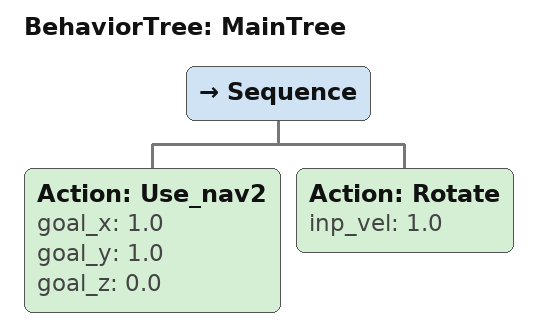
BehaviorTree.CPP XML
<?xml version="1.0"?>
<root main_tree_to_execute="MainTree">
    <BehaviorTree ID="MainTree">
        <Sequence>
            <Action ID="Use_nav2" goal_x="1.0" goal_y="1.0" goal_z="0.0"/>
            <Action ID="Rotate" inp_vel="1.0"/>
        </Sequence>
    </BehaviorTree>
</root>
